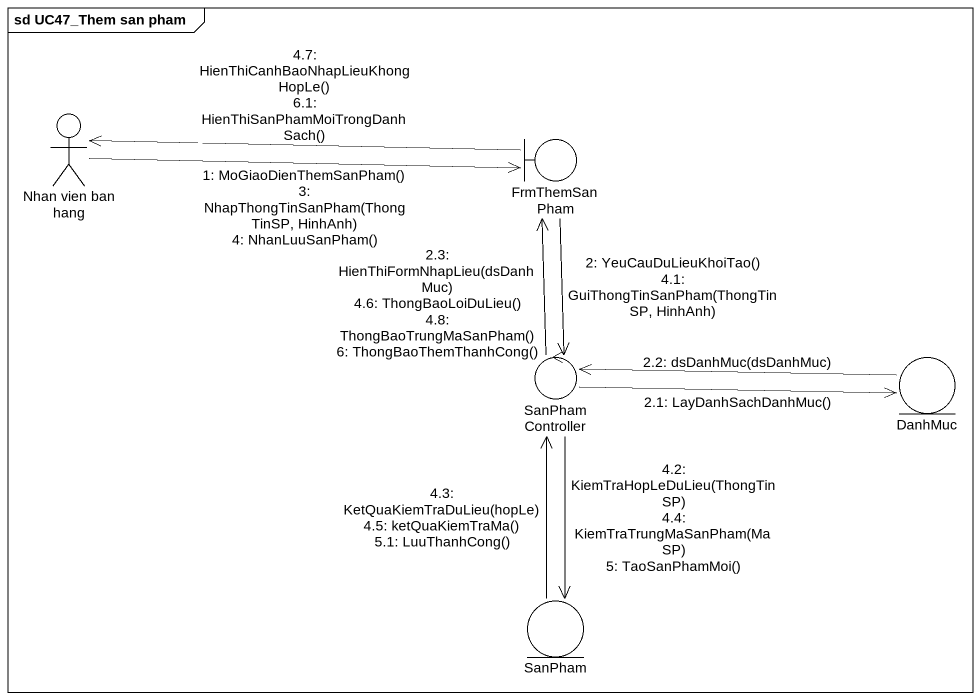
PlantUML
@startuml
mainframe sd UC47_Them san pham
actor "Nhan vien ban hang" as Nhan_vien_ban_hang
boundary FrmThemSanPham
control SanPhamController
entity DanhMuc
entity SanPham
Nhan_vien_ban_hang -right-> FrmThemSanPham : 1: MoGiaoDienThemSanPham()\n3: NhapThongTinSanPham(ThongTinSP, HinhAnh)\n4: NhanLuuSanPham()
FrmThemSanPham --> SanPhamController : 2: YeuCauDuLieuKhoiTao()\n4.1: GuiThongTinSanPham(ThongTinSP, HinhAnh)
SanPhamController -right-> DanhMuc : 2.1: LayDanhSachDanhMuc()
DanhMuc -left-> SanPhamController : 2.2: dsDanhMuc(dsDanhMuc)
SanPhamController -up-> FrmThemSanPham : 2.3: HienThiFormNhapLieu(dsDanhMuc)\n4.6: ThongBaoLoiDuLieu()\n4.8: ThongBaoTrungMaSanPham()\n6: ThongBaoThemThanhCong()
SanPhamController --> SanPham : 4.2: KiemTraHopLeDuLieu(ThongTinSP)\n4.4: KiemTraTrungMaSanPham(MaSP)\n5: TaoSanPhamMoi()
SanPham -up-> SanPhamController : 4.3: KetQuaKiemTraDuLieu(hopLe)\n4.5: ketQuaKiemTraMa()\n5.1: LuuThanhCong()
FrmThemSanPham -left-> Nhan_vien_ban_hang : 4.7: HienThiCanhBaoNhapLieuKhong HopLe()\n6.1: HienThiSanPhamMoiTrongDanhSach()
@enduml
